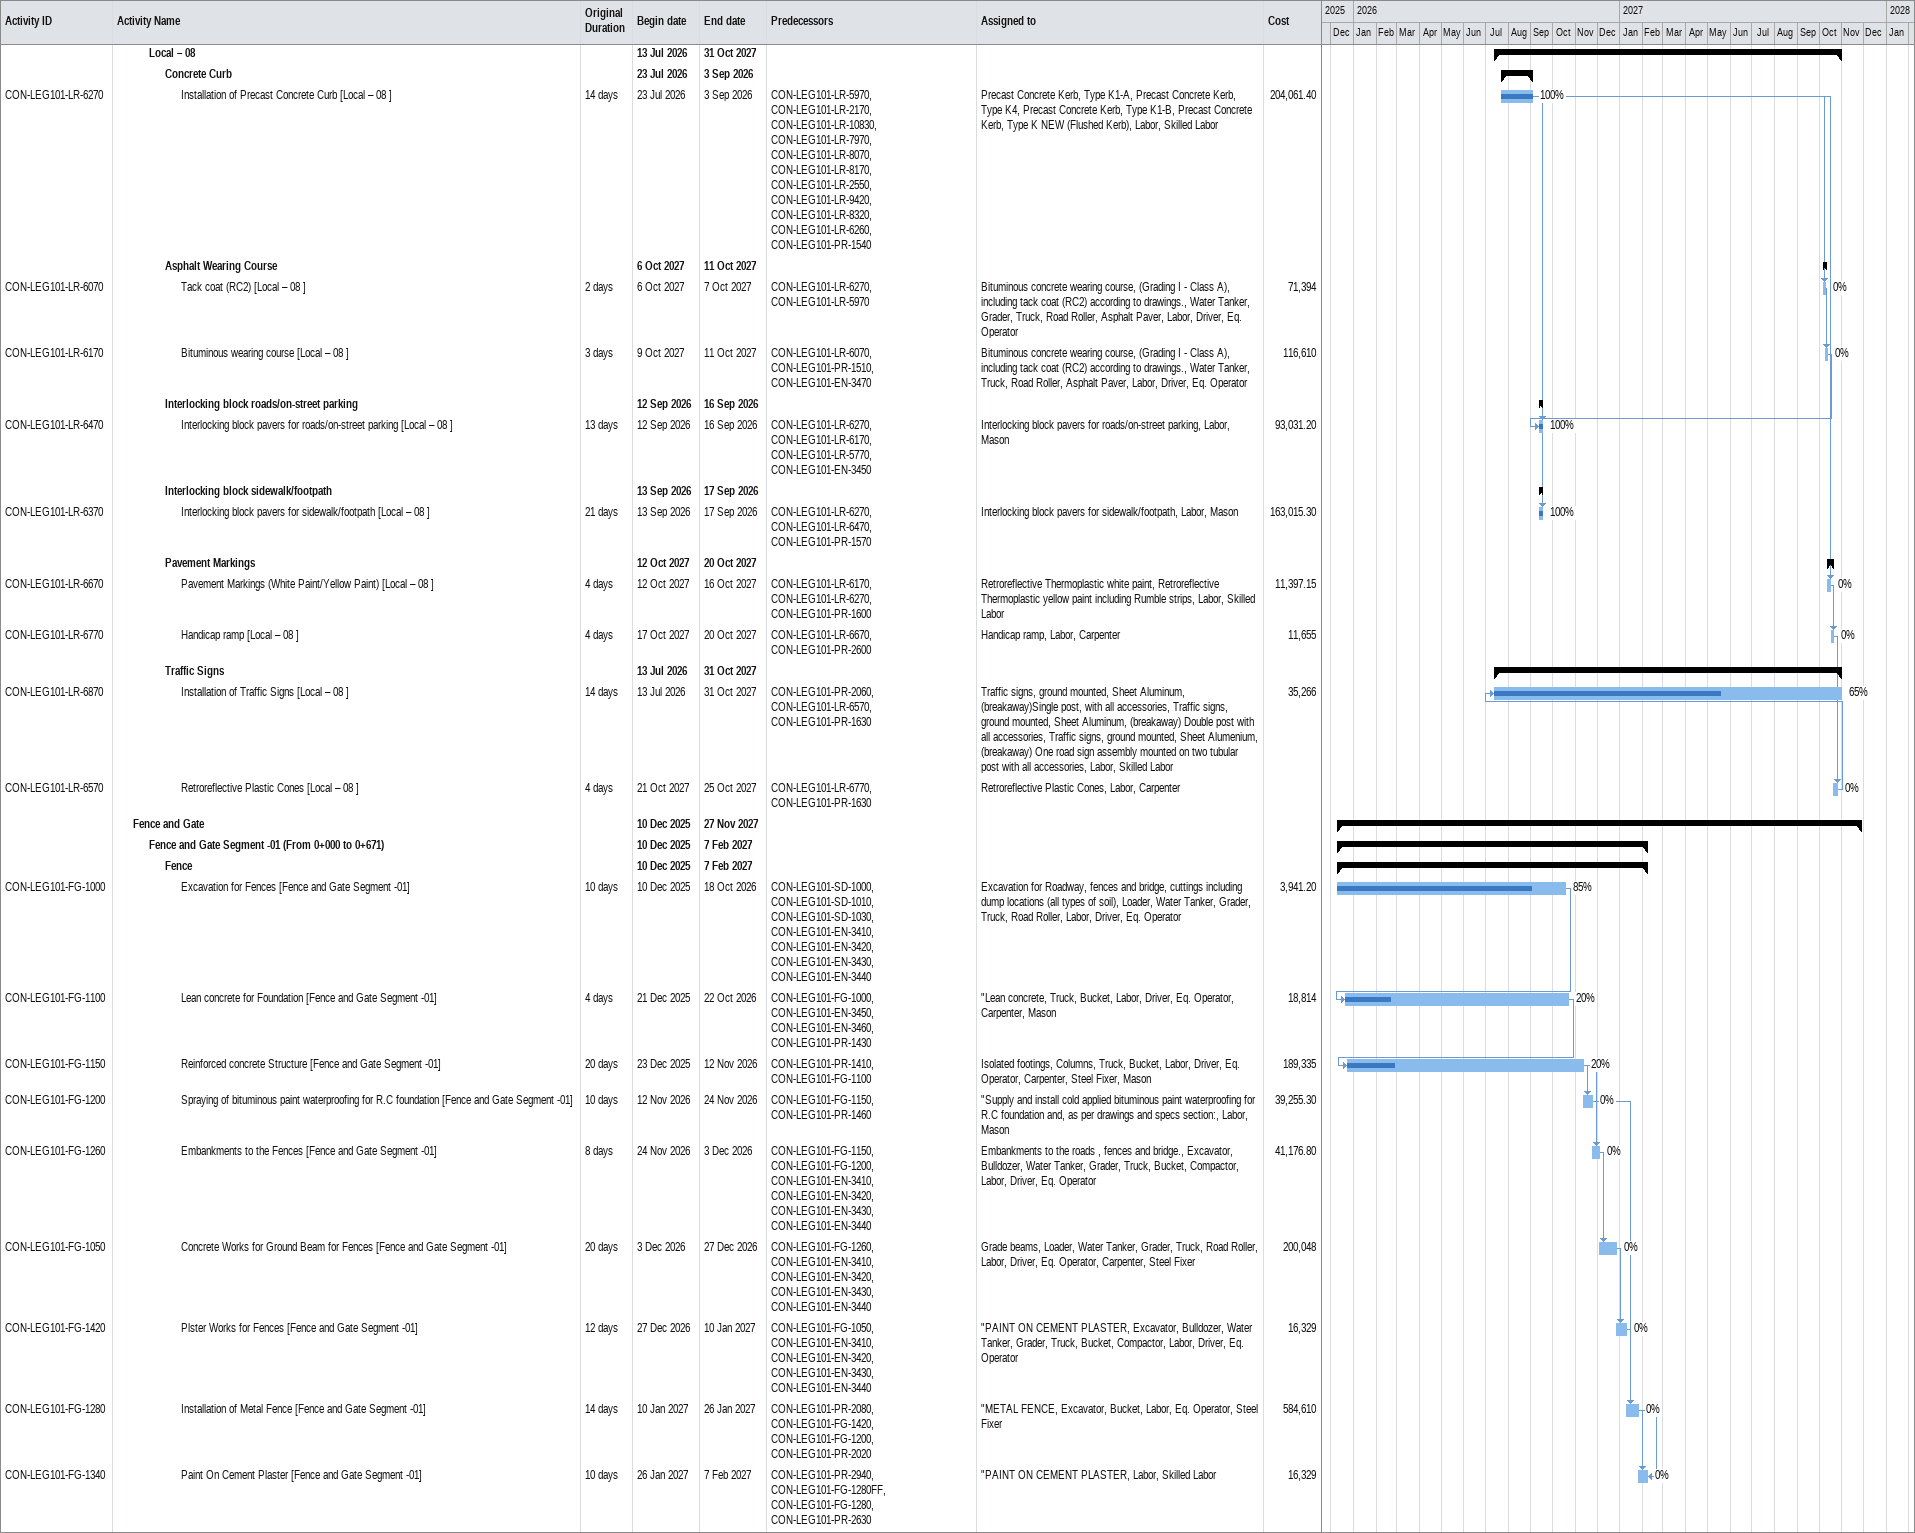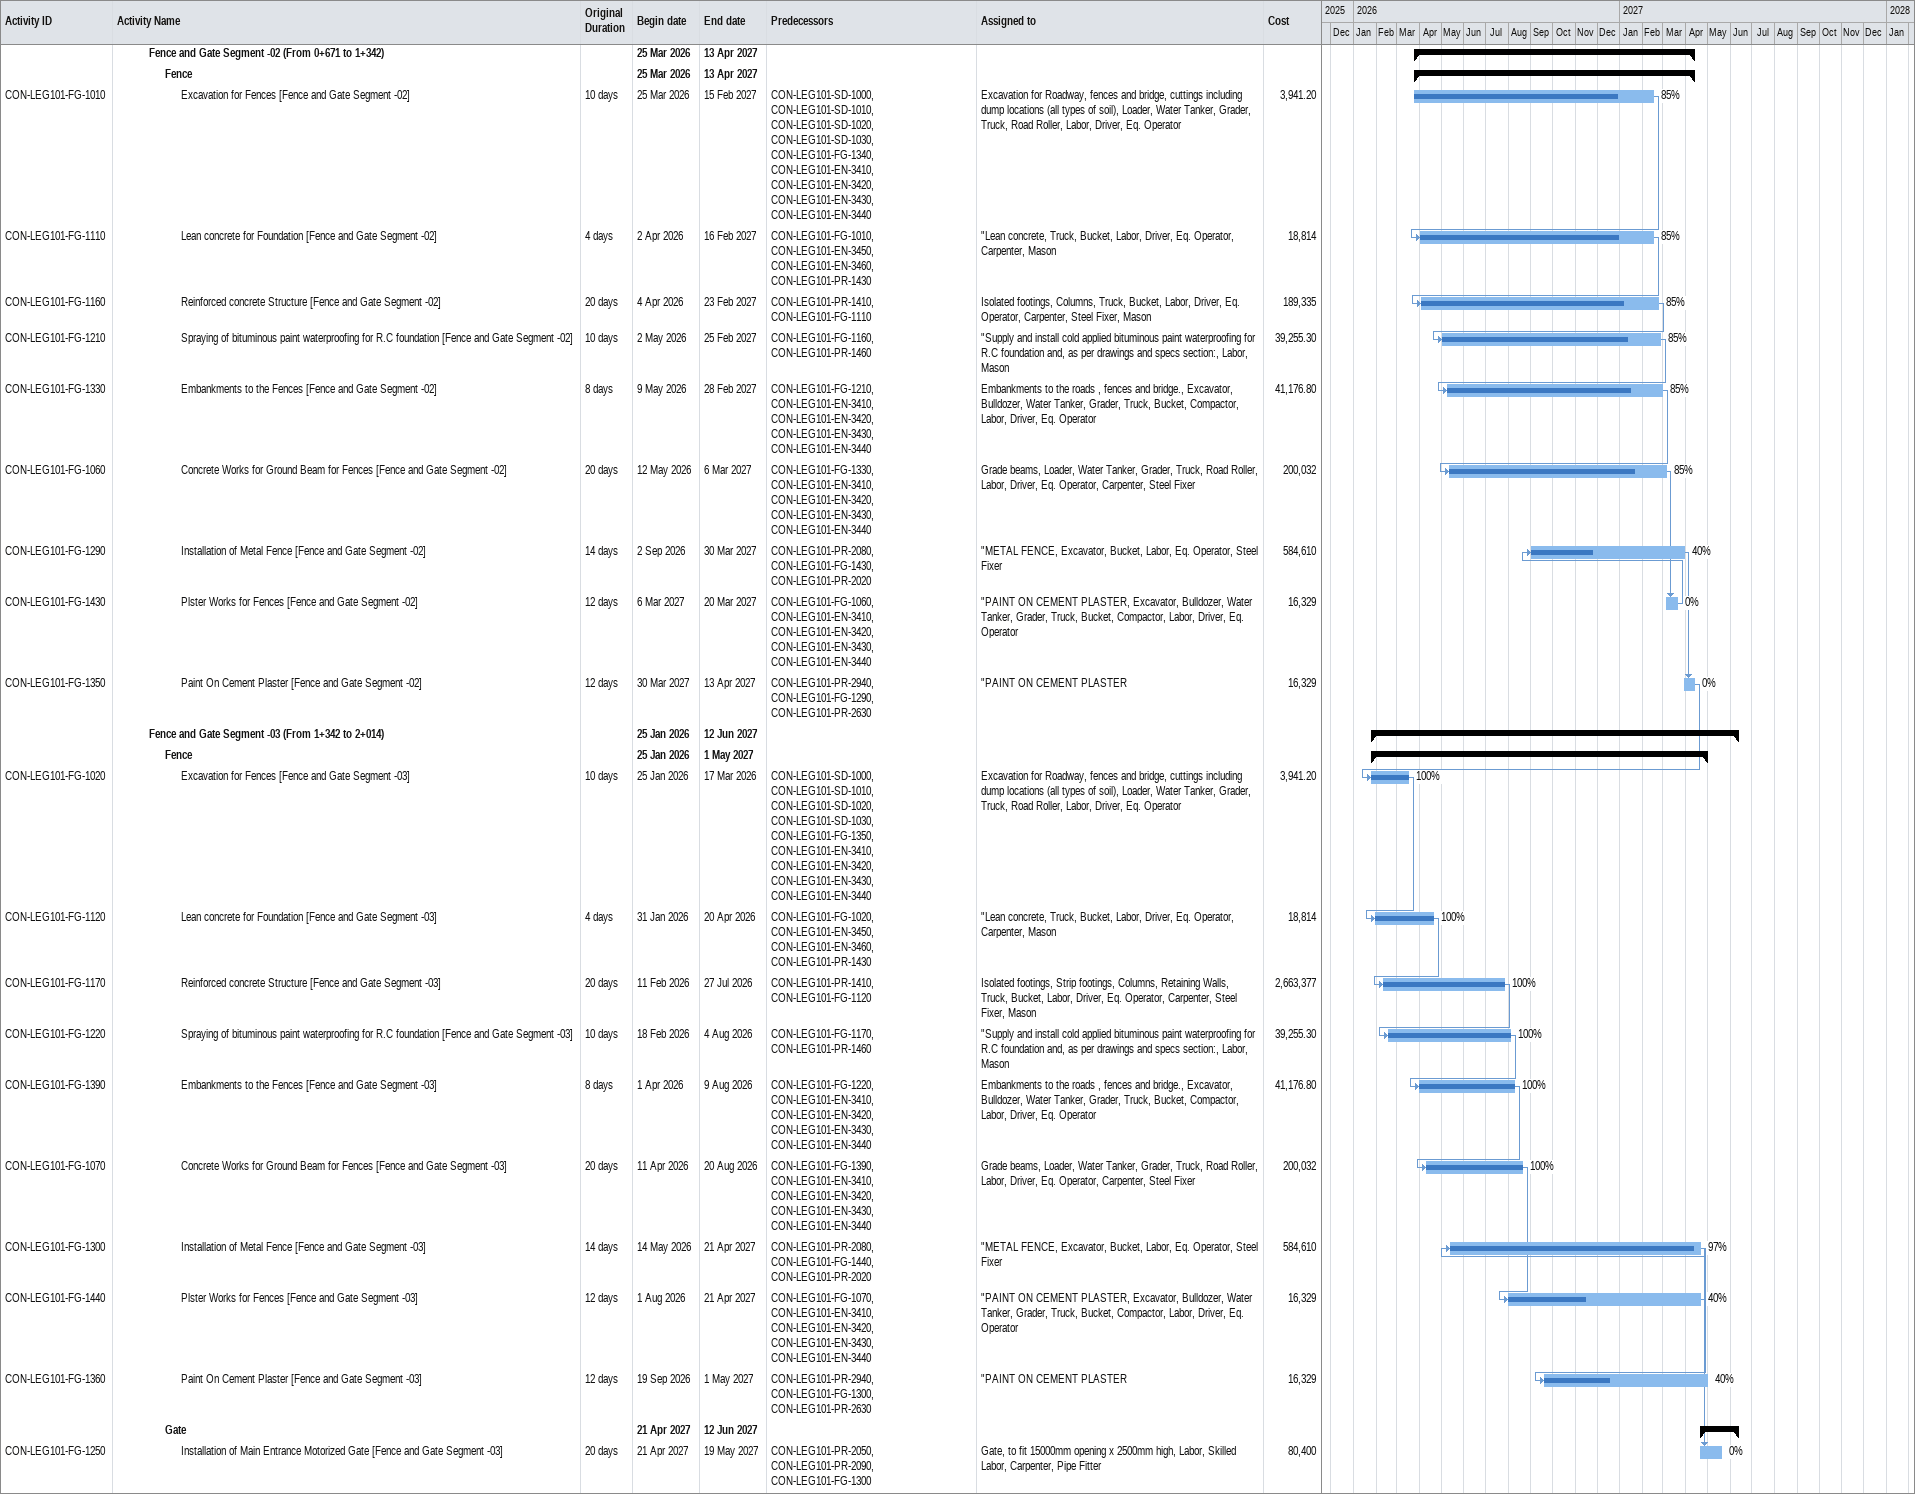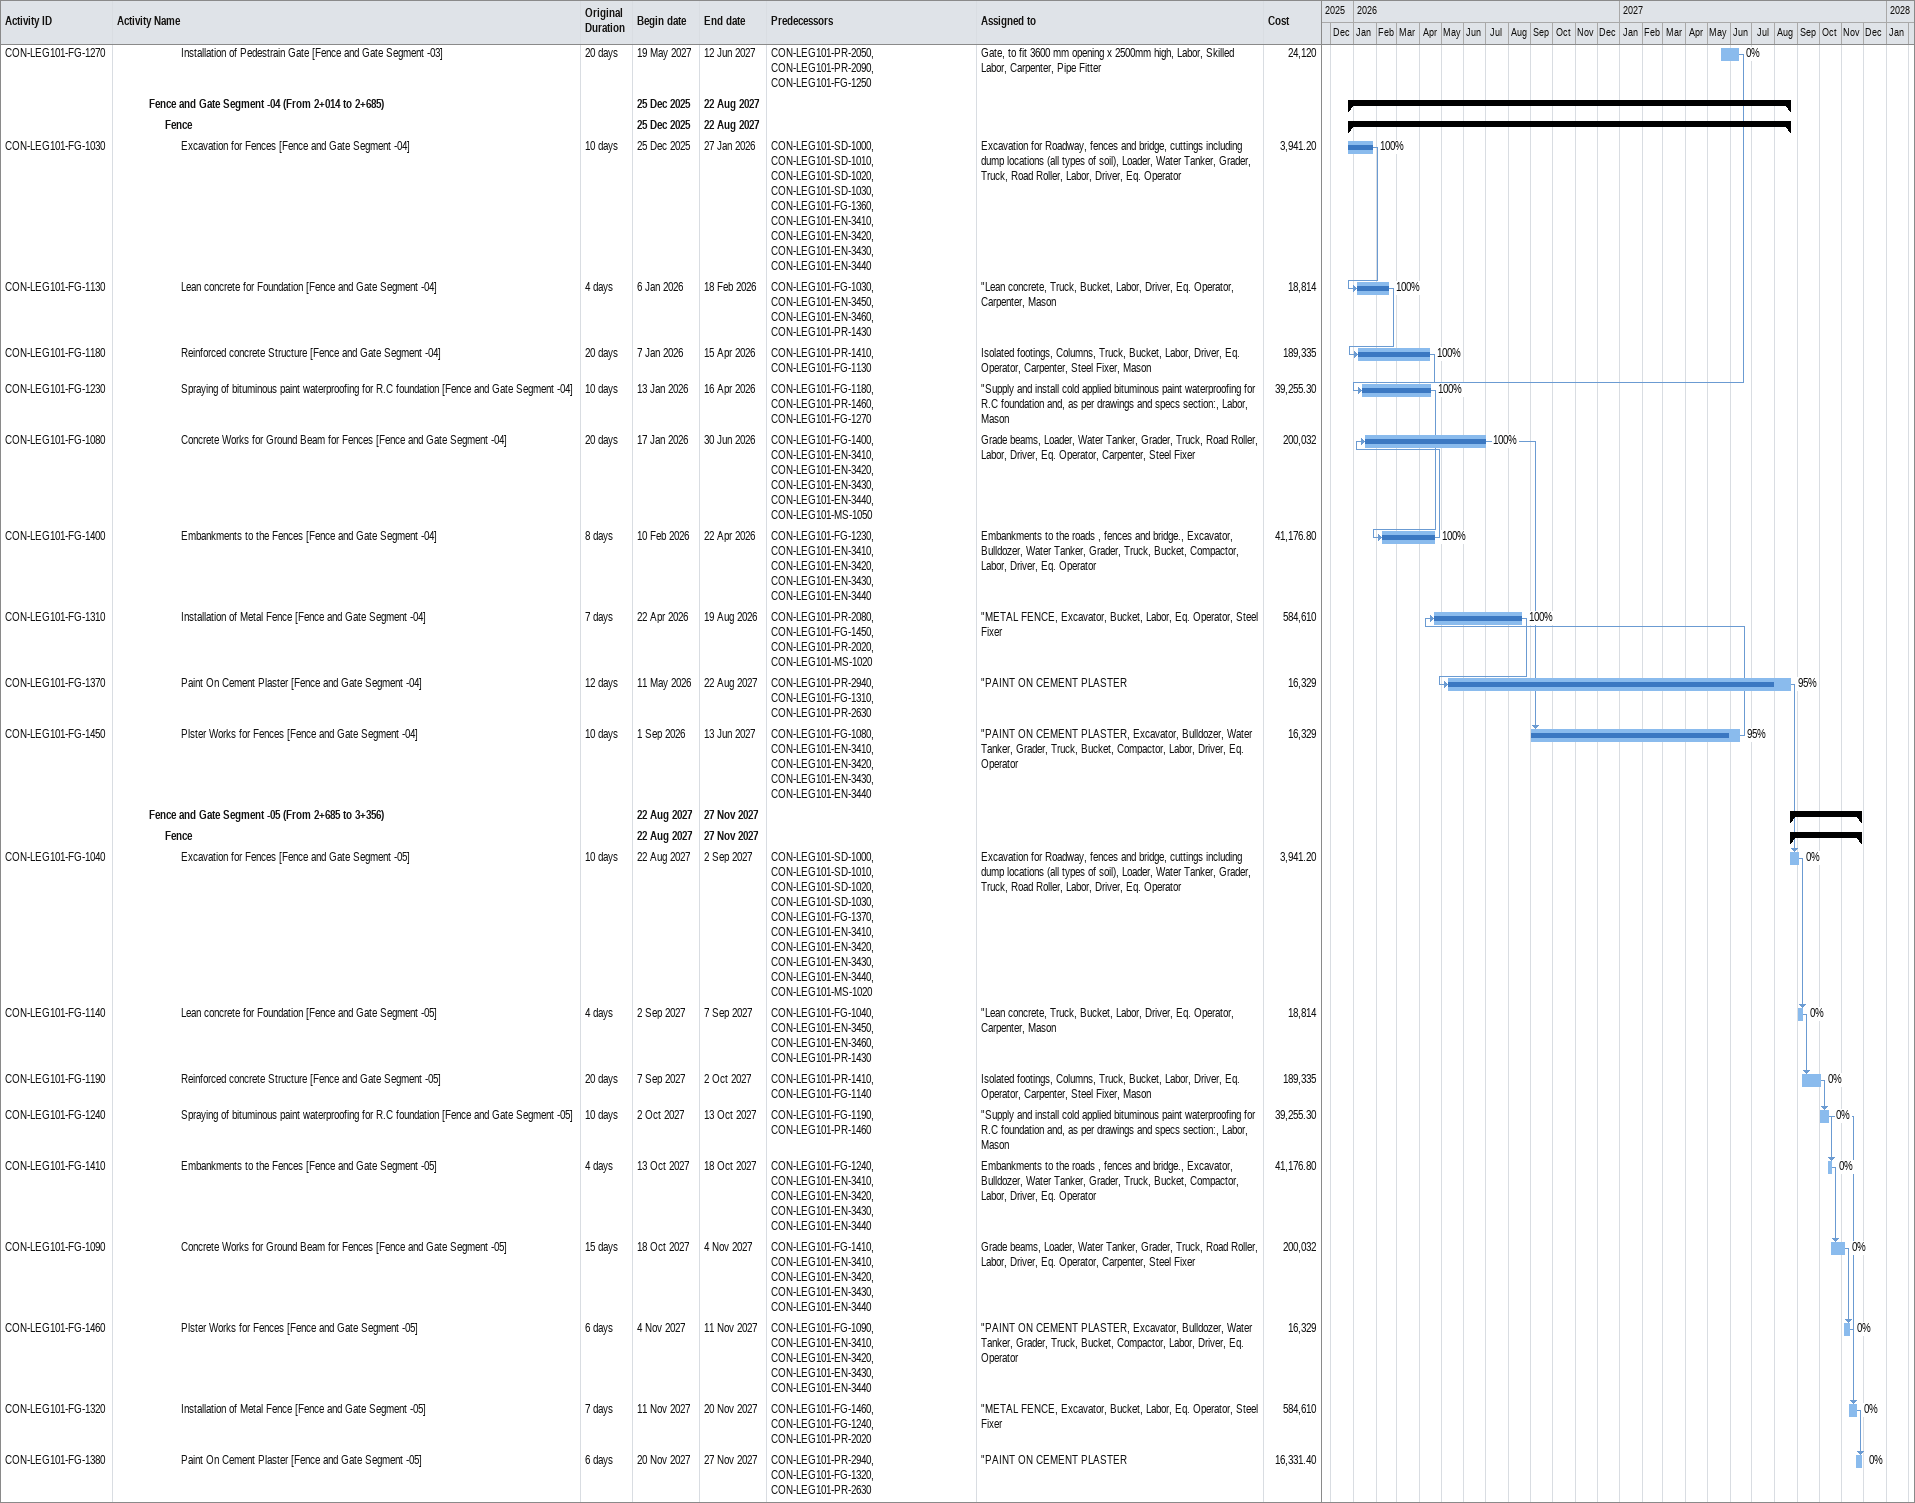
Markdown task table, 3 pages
| ID | Level | Task | Original duration | Start | Finish | Predecessors | Resources | % complete | Cost |
|---|---|---|---|---|---|---|---|---|---|
|  | 3 | **Local – 08** |  | 2026-07-13 | 2027-10-31 |  |  |  |  |
|  | 4 | **Concrete Curb** |  | 2026-07-23 | 2026-09-03 |  |  |  |  |
| CON-LEG101-LR-6270 | 5 | Installation of Precast Concrete Curb [Local – 08 ] | 14d | 2026-07-23 | 2026-09-03 | CON-LEG101-LR-5970, CON-LEG101-LR-2170, CON-LEG101-LR-10830, CON-LEG101-LR-7970, CON-LEG101-LR-8070, CON-LEG101-LR-8170, CON-LEG101-LR-2550, CON-LEG101-LR-9420, CON-LEG101-LR-8320, CON-LEG101-LR-6260, CON-LEG101-PR-1540 | Precast Concrete Kerb, Type K1-A, Precast Concrete Kerb, Type K4, Precast Concrete Kerb, Type K1-B, Precast Concrete Kerb, Type K NEW (Flushed Kerb), Labor, Skilled Labor | 100 | 204061.40 |
|  | 4 | **Asphalt Wearing Course** |  | 2027-10-06 | 2027-10-11 |  |  |  |  |
| CON-LEG101-LR-6070 | 5 | Tack coat (RC2) [Local – 08 ] | 2d | 2027-10-06 | 2027-10-07 | CON-LEG101-LR-6270, CON-LEG101-LR-5970 | Bituminous concrete wearing course, (Grading I - Class A), including tack coat (RC2) according to drawings., Water Tanker, Grader, Truck, Road Roller, Asphalt Paver, Labor, Driver, Eq. Operator | 0 | 71394 |
| CON-LEG101-LR-6170 | 5 | Bituminous wearing course [Local – 08 ] | 3d | 2027-10-09 | 2027-10-11 | CON-LEG101-LR-6070, CON-LEG101-PR-1510, CON-LEG101-EN-3470 | Bituminous concrete wearing course, (Grading I - Class A), including tack coat (RC2) according to drawings., Water Tanker, Truck, Road Roller, Asphalt Paver, Labor, Driver, Eq. Operator | 0 | 116610 |
|  | 4 | **Interlocking block roads/on-street parking** |  | 2026-09-12 | 2026-09-16 |  |  |  |  |
| CON-LEG101-LR-6470 | 5 | Interlocking block pavers for roads/on-street parking [Local – 08 ] | 13d | 2026-09-12 | 2026-09-16 | CON-LEG101-LR-6270, CON-LEG101-LR-6170, CON-LEG101-LR-5770, CON-LEG101-EN-3450 | Interlocking block pavers for roads/on-street parking, Labor, Mason | 100 | 93031.20 |
|  | 4 | **Interlocking block sidewalk/footpath** |  | 2026-09-13 | 2026-09-17 |  |  |  |  |
| CON-LEG101-LR-6370 | 5 | Interlocking block pavers for sidewalk/footpath [Local – 08 ] | 21d | 2026-09-13 | 2026-09-17 | CON-LEG101-LR-6270, CON-LEG101-LR-6470, CON-LEG101-PR-1570 | Interlocking block pavers for sidewalk/footpath, Labor, Mason | 100 | 163015.30 |
|  | 4 | **Pavement Markings** |  | 2027-10-12 | 2027-10-20 |  |  |  |  |
| CON-LEG101-LR-6670 | 5 | Pavement Markings (White Paint/Yellow Paint) [Local – 08 ] | 4d | 2027-10-12 | 2027-10-16 | CON-LEG101-LR-6170, CON-LEG101-LR-6270, CON-LEG101-PR-1600 | Retroreflective Thermoplastic white paint, Retroreflective Thermoplastic yellow paint including Rumble strips, Labor, Skilled Labor | 0 | 11397.15 |
| CON-LEG101-LR-6770 | 5 | Handicap ramp [Local – 08 ] | 4d | 2027-10-17 | 2027-10-20 | CON-LEG101-LR-6670, CON-LEG101-PR-2600 | Handicap ramp, Labor, Carpenter | 0 | 11655 |
|  | 4 | **Traffic Signs** |  | 2026-07-13 | 2027-10-31 |  |  |  |  |
| CON-LEG101-LR-6870 | 5 | Installation of Traffic Signs [Local – 08 ] | 14d | 2026-07-13 | 2027-10-31 | CON-LEG101-PR-2060, CON-LEG101-LR-6570, CON-LEG101-PR-1630 | Traffic signs, ground mounted, Sheet Aluminum, (breakaway)Single post, with all accessories, Traffic signs, ground mounted, Sheet Aluminum, (breakaway) Double post with all accessories, Traffic signs, ground mounted, Sheet Alumenium, (breakaway) One road sign assembly mounted on two tubular post with all accessories, Labor, Skilled Labor | 65 | 35266 |
| CON-LEG101-LR-6570 | 5 | Retroreflective Plastic Cones [Local – 08 ] | 4d | 2027-10-21 | 2027-10-25 | CON-LEG101-LR-6770, CON-LEG101-PR-1630 | Retroreflective Plastic Cones, Labor, Carpenter | 0 |  |
|  | 2 | **Fence and Gate** |  | 2025-12-10 | 2027-11-27 |  |  |  |  |
|  | 3 | **Fence and Gate Segment -01 (From 0+000 to 0+671)** |  | 2025-12-10 | 2027-02-07 |  |  |  |  |
|  | 4 | **Fence** |  | 2025-12-10 | 2027-02-07 |  |  |  |  |
| CON-LEG101-FG-1000 | 5 | Excavation for Fences [Fence and Gate Segment -01] | 10d | 2025-12-10 | 2026-10-18 | CON-LEG101-SD-1000, CON-LEG101-SD-1010, CON-LEG101-SD-1030, CON-LEG101-EN-3410, CON-LEG101-EN-3420, CON-LEG101-EN-3430, CON-LEG101-EN-3440 | Excavation for Roadway, fences and bridge, cuttings including dump locations (all types of soil), Loader, Water Tanker, Grader, Truck, Road Roller, Labor, Driver, Eq. Operator | 85 | 3941.20 |
| CON-LEG101-FG-1100 | 5 | Lean concrete for Foundation [Fence and Gate Segment -01] | 4d | 2025-12-21 | 2026-10-22 | CON-LEG101-FG-1000, CON-LEG101-EN-3450, CON-LEG101-EN-3460, CON-LEG101-PR-1430 | "Lean concrete, Truck, Bucket, Labor, Driver, Eq. Operator, Carpenter, Mason | 20 | 18814 |
| CON-LEG101-FG-1150 | 5 | Reinforced concrete Structure [Fence and Gate Segment -01] | 20d | 2025-12-23 | 2026-11-12 | CON-LEG101-PR-1410, CON-LEG101-FG-1100 | Isolated footings, Columns, Truck, Bucket, Labor, Driver, Eq. Operator, Carpenter, Steel Fixer, Mason | 20 | 189335 |
| CON-LEG101-FG-1200 | 5 | Spraying of bituminous paint waterproofing for R.C foundation [Fence and Gate Segment -01] | 10d | 2026-11-12 | 2026-11-24 | CON-LEG101-FG-1150, CON-LEG101-PR-1460 | "Supply and install cold applied bituminous paint waterproofing for R.C foundation and, as per drawings and specs section:, Labor, Mason | 0 | 39255.30 |
| CON-LEG101-FG-1260 | 5 | Embankments to the Fences [Fence and Gate Segment -01] | 8d | 2026-11-24 | 2026-12-03 | CON-LEG101-FG-1150, CON-LEG101-FG-1200, CON-LEG101-EN-3410, CON-LEG101-EN-3420, CON-LEG101-EN-3430, CON-LEG101-EN-3440 | Embankments to the roads , fences and bridge., Excavator, Bulldozer, Water Tanker, Grader, Truck, Bucket, Compactor, Labor, Driver, Eq. Operator | 0 | 41176.80 |
| CON-LEG101-FG-1050 | 5 | Concrete Works for Ground Beam for Fences [Fence and Gate Segment -01] | 20d | 2026-12-03 | 2026-12-27 | CON-LEG101-FG-1260, CON-LEG101-EN-3410, CON-LEG101-EN-3420, CON-LEG101-EN-3430, CON-LEG101-EN-3440 | Grade beams, Loader, Water Tanker, Grader, Truck, Road Roller, Labor, Driver, Eq. Operator, Carpenter, Steel Fixer | 0 | 200048 |
| CON-LEG101-FG-1420 | 5 | Plster Works for Fences [Fence and Gate Segment -01] | 12d | 2026-12-27 | 2027-01-10 | CON-LEG101-FG-1050, CON-LEG101-EN-3410, CON-LEG101-EN-3420, CON-LEG101-EN-3430, CON-LEG101-EN-3440 | "PAINT ON CEMENT PLASTER, Excavator, Bulldozer, Water Tanker, Grader, Truck, Bucket, Compactor, Labor, Driver, Eq. Operator | 0 | 16329 |
| CON-LEG101-FG-1280 | 5 | Installation of Metal Fence [Fence and Gate Segment -01] | 14d | 2027-01-10 | 2027-01-26 | CON-LEG101-PR-2080, CON-LEG101-FG-1420, CON-LEG101-FG-1200, CON-LEG101-PR-2020 | "METAL FENCE, Excavator, Bucket, Labor, Eq. Operator, Steel Fixer | 0 | 584610 |
| CON-LEG101-FG-1340 | 5 | Paint On Cement Plaster [Fence and Gate Segment -01] | 10d | 2027-01-26 | 2027-02-07 | CON-LEG101-PR-2940, CON-LEG101-FG-1280FF, CON-LEG101-FG-1280, CON-LEG101-PR-2630 | "PAINT ON CEMENT PLASTER, Labor, Skilled Labor | 0 | 16329 |
|  | 3 | **Fence and Gate Segment -02 (From 0+671 to 1+342)** |  | 2026-03-25 | 2027-04-13 |  |  |  |  |
|  | 4 | **Fence** |  | 2026-03-25 | 2027-04-13 |  |  |  |  |
| CON-LEG101-FG-1010 | 5 | Excavation for Fences [Fence and Gate Segment -02] | 10d | 2026-03-25 | 2027-02-15 | CON-LEG101-SD-1000, CON-LEG101-SD-1010, CON-LEG101-SD-1020, CON-LEG101-SD-1030, CON-LEG101-FG-1340, CON-LEG101-EN-3410, CON-LEG101-EN-3420, CON-LEG101-EN-3430, CON-LEG101-EN-3440 | Excavation for Roadway, fences and bridge, cuttings including dump locations (all types of soil), Loader, Water Tanker, Grader, Truck, Road Roller, Labor, Driver, Eq. Operator | 85 | 3941.20 |
| CON-LEG101-FG-1110 | 5 | Lean concrete for Foundation [Fence and Gate Segment -02] | 4d | 2026-04-02 | 2027-02-16 | CON-LEG101-FG-1010, CON-LEG101-EN-3450, CON-LEG101-EN-3460, CON-LEG101-PR-1430 | "Lean concrete, Truck, Bucket, Labor, Driver, Eq. Operator, Carpenter, Mason | 85 | 18814 |
| CON-LEG101-FG-1160 | 5 | Reinforced concrete Structure [Fence and Gate Segment -02] | 20d | 2026-04-04 | 2027-02-23 | CON-LEG101-PR-1410, CON-LEG101-FG-1110 | Isolated footings, Columns, Truck, Bucket, Labor, Driver, Eq. Operator, Carpenter, Steel Fixer, Mason | 85 | 189335 |
| CON-LEG101-FG-1210 | 5 | Spraying of bituminous paint waterproofing for R.C foundation [Fence and Gate Segment -02] | 10d | 2026-05-02 | 2027-02-25 | CON-LEG101-FG-1160, CON-LEG101-PR-1460 | "Supply and install cold applied bituminous paint waterproofing for R.C foundation and, as per drawings and specs section:, Labor, Mason | 85 | 39255.30 |
| CON-LEG101-FG-1330 | 5 | Embankments to the Fences [Fence and Gate Segment -02] | 8d | 2026-05-09 | 2027-02-28 | CON-LEG101-FG-1210, CON-LEG101-EN-3410, CON-LEG101-EN-3420, CON-LEG101-EN-3430, CON-LEG101-EN-3440 | Embankments to the roads , fences and bridge., Excavator, Bulldozer, Water Tanker, Grader, Truck, Bucket, Compactor, Labor, Driver, Eq. Operator | 85 | 41176.80 |
| CON-LEG101-FG-1060 | 5 | Concrete Works for Ground Beam for Fences [Fence and Gate Segment -02] | 20d | 2026-05-12 | 2027-03-06 | CON-LEG101-FG-1330, CON-LEG101-EN-3410, CON-LEG101-EN-3420, CON-LEG101-EN-3430, CON-LEG101-EN-3440 | Grade beams, Loader, Water Tanker, Grader, Truck, Road Roller, Labor, Driver, Eq. Operator, Carpenter, Steel Fixer | 85 | 200032 |
| CON-LEG101-FG-1290 | 5 | Installation of Metal Fence [Fence and Gate Segment -02] | 14d | 2026-09-02 | 2027-03-30 | CON-LEG101-PR-2080, CON-LEG101-FG-1430, CON-LEG101-PR-2020 | "METAL FENCE, Excavator, Bucket, Labor, Eq. Operator, Steel Fixer | 40 | 584610 |
| CON-LEG101-FG-1430 | 5 | Plster Works for Fences [Fence and Gate Segment -02] | 12d | 2027-03-06 | 2027-03-20 | CON-LEG101-FG-1060, CON-LEG101-EN-3410, CON-LEG101-EN-3420, CON-LEG101-EN-3430, CON-LEG101-EN-3440 | "PAINT ON CEMENT PLASTER, Excavator, Bulldozer, Water Tanker, Grader, Truck, Bucket, Compactor, Labor, Driver, Eq. Operator | 0 | 16329 |
| CON-LEG101-FG-1350 | 5 | Paint On Cement Plaster [Fence and Gate Segment -02] | 12d | 2027-03-30 | 2027-04-13 | CON-LEG101-PR-2940, CON-LEG101-FG-1290, CON-LEG101-PR-2630 | "PAINT ON CEMENT PLASTER | 0 | 16329 |
|  | 3 | **Fence and Gate Segment -03 (From 1+342 to 2+014)** |  | 2026-01-25 | 2027-06-12 |  |  |  |  |
|  | 4 | **Fence** |  | 2026-01-25 | 2027-05-01 |  |  |  |  |
| CON-LEG101-FG-1020 | 5 | Excavation for Fences [Fence and Gate Segment -03] | 10d | 2026-01-25 | 2026-03-17 | CON-LEG101-SD-1000, CON-LEG101-SD-1010, CON-LEG101-SD-1020, CON-LEG101-SD-1030, CON-LEG101-FG-1350, CON-LEG101-EN-3410, CON-LEG101-EN-3420, CON-LEG101-EN-3430, CON-LEG101-EN-3440 | Excavation for Roadway, fences and bridge, cuttings including dump locations (all types of soil), Loader, Water Tanker, Grader, Truck, Road Roller, Labor, Driver, Eq. Operator | 100 | 3941.20 |
| CON-LEG101-FG-1120 | 5 | Lean concrete for Foundation [Fence and Gate Segment -03] | 4d | 2026-01-31 | 2026-04-20 | CON-LEG101-FG-1020, CON-LEG101-EN-3450, CON-LEG101-EN-3460, CON-LEG101-PR-1430 | "Lean concrete, Truck, Bucket, Labor, Driver, Eq. Operator, Carpenter, Mason | 100 | 18814 |
| CON-LEG101-FG-1170 | 5 | Reinforced concrete Structure [Fence and Gate Segment -03] | 20d | 2026-02-11 | 2026-07-27 | CON-LEG101-PR-1410, CON-LEG101-FG-1120 | Isolated footings, Strip footings, Columns, Retaining Walls, Truck, Bucket, Labor, Driver, Eq. Operator, Carpenter, Steel Fixer, Mason | 100 | 2663377 |
| CON-LEG101-FG-1220 | 5 | Spraying of bituminous paint waterproofing for R.C foundation [Fence and Gate Segment -03] | 10d | 2026-02-18 | 2026-08-04 | CON-LEG101-FG-1170, CON-LEG101-PR-1460 | "Supply and install cold applied bituminous paint waterproofing for R.C foundation and, as per drawings and specs section:, Labor, Mason | 100 | 39255.30 |
| CON-LEG101-FG-1390 | 5 | Embankments to the Fences [Fence and Gate Segment -03] | 8d | 2026-04-01 | 2026-08-09 | CON-LEG101-FG-1220, CON-LEG101-EN-3410, CON-LEG101-EN-3420, CON-LEG101-EN-3430, CON-LEG101-EN-3440 | Embankments to the roads , fences and bridge., Excavator, Bulldozer, Water Tanker, Grader, Truck, Bucket, Compactor, Labor, Driver, Eq. Operator | 100 | 41176.80 |
| CON-LEG101-FG-1070 | 5 | Concrete Works for Ground Beam for Fences [Fence and Gate Segment -03] | 20d | 2026-04-11 | 2026-08-20 | CON-LEG101-FG-1390, CON-LEG101-EN-3410, CON-LEG101-EN-3420, CON-LEG101-EN-3430, CON-LEG101-EN-3440 | Grade beams, Loader, Water Tanker, Grader, Truck, Road Roller, Labor, Driver, Eq. Operator, Carpenter, Steel Fixer | 100 | 200032 |
| CON-LEG101-FG-1300 | 5 | Installation of Metal Fence [Fence and Gate Segment -03] | 14d | 2026-05-14 | 2027-04-21 | CON-LEG101-PR-2080, CON-LEG101-FG-1440, CON-LEG101-PR-2020 | "METAL FENCE, Excavator, Bucket, Labor, Eq. Operator, Steel Fixer | 97 | 584610 |
| CON-LEG101-FG-1440 | 5 | Plster Works for Fences [Fence and Gate Segment -03] | 12d | 2026-08-01 | 2027-04-21 | CON-LEG101-FG-1070, CON-LEG101-EN-3410, CON-LEG101-EN-3420, CON-LEG101-EN-3430, CON-LEG101-EN-3440 | "PAINT ON CEMENT PLASTER, Excavator, Bulldozer, Water Tanker, Grader, Truck, Bucket, Compactor, Labor, Driver, Eq. Operator | 40 | 16329 |
| CON-LEG101-FG-1360 | 5 | Paint On Cement Plaster [Fence and Gate Segment -03] | 12d | 2026-09-19 | 2027-05-01 | CON-LEG101-PR-2940, CON-LEG101-FG-1300, CON-LEG101-PR-2630 | "PAINT ON CEMENT PLASTER | 40 | 16329 |
|  | 4 | **Gate** |  | 2027-04-21 | 2027-06-12 |  |  |  |  |
| CON-LEG101-FG-1250 | 5 | Installation of Main Entrance Motorized Gate [Fence and Gate Segment -03] | 20d | 2027-04-21 | 2027-05-19 | CON-LEG101-PR-2050, CON-LEG101-PR-2090, CON-LEG101-FG-1300 | Gate, to fit 15000mm opening x 2500mm high, Labor, Skilled Labor, Carpenter, Pipe Fitter | 0 | 80400 |
| CON-LEG101-FG-1270 | 5 | Installation of Pedestrain Gate [Fence and Gate Segment -03] | 20d | 2027-05-19 | 2027-06-12 | CON-LEG101-PR-2050, CON-LEG101-PR-2090, CON-LEG101-FG-1250 | Gate, to fit 3600 mm opening x 2500mm high, Labor, Skilled Labor, Carpenter, Pipe Fitter | 0 | 24120 |
|  | 3 | **Fence and Gate Segment -04 (From 2+014 to 2+685)** |  | 2025-12-25 | 2027-08-22 |  |  |  |  |
|  | 4 | **Fence** |  | 2025-12-25 | 2027-08-22 |  |  |  |  |
| CON-LEG101-FG-1030 | 5 | Excavation for Fences [Fence and Gate Segment -04] | 10d | 2025-12-25 | 2026-01-27 | CON-LEG101-SD-1000, CON-LEG101-SD-1010, CON-LEG101-SD-1020, CON-LEG101-SD-1030, CON-LEG101-FG-1360, CON-LEG101-EN-3410, CON-LEG101-EN-3420, CON-LEG101-EN-3430, CON-LEG101-EN-3440 | Excavation for Roadway, fences and bridge, cuttings including dump locations (all types of soil), Loader, Water Tanker, Grader, Truck, Road Roller, Labor, Driver, Eq. Operator | 100 | 3941.20 |
| CON-LEG101-FG-1130 | 5 | Lean concrete for Foundation [Fence and Gate Segment -04] | 4d | 2026-01-06 | 2026-02-18 | CON-LEG101-FG-1030, CON-LEG101-EN-3450, CON-LEG101-EN-3460, CON-LEG101-PR-1430 | "Lean concrete, Truck, Bucket, Labor, Driver, Eq. Operator, Carpenter, Mason | 100 | 18814 |
| CON-LEG101-FG-1180 | 5 | Reinforced concrete Structure [Fence and Gate Segment -04] | 20d | 2026-01-07 | 2026-04-15 | CON-LEG101-PR-1410, CON-LEG101-FG-1130 | Isolated footings, Columns, Truck, Bucket, Labor, Driver, Eq. Operator, Carpenter, Steel Fixer, Mason | 100 | 189335 |
| CON-LEG101-FG-1230 | 5 | Spraying of bituminous paint waterproofing for R.C foundation [Fence and Gate Segment -04] | 10d | 2026-01-13 | 2026-04-16 | CON-LEG101-FG-1180, CON-LEG101-PR-1460, CON-LEG101-FG-1270 | "Supply and install cold applied bituminous paint waterproofing for R.C foundation and, as per drawings and specs section:, Labor, Mason | 100 | 39255.30 |
| CON-LEG101-FG-1080 | 5 | Concrete Works for Ground Beam for Fences [Fence and Gate Segment -04] | 20d | 2026-01-17 | 2026-06-30 | CON-LEG101-FG-1400, CON-LEG101-EN-3410, CON-LEG101-EN-3420, CON-LEG101-EN-3430, CON-LEG101-EN-3440, CON-LEG101-MS-1050 | Grade beams, Loader, Water Tanker, Grader, Truck, Road Roller, Labor, Driver, Eq. Operator, Carpenter, Steel Fixer | 100 | 200032 |
| CON-LEG101-FG-1400 | 5 | Embankments to the Fences [Fence and Gate Segment -04] | 8d | 2026-02-10 | 2026-04-22 | CON-LEG101-FG-1230, CON-LEG101-EN-3410, CON-LEG101-EN-3420, CON-LEG101-EN-3430, CON-LEG101-EN-3440 | Embankments to the roads , fences and bridge., Excavator, Bulldozer, Water Tanker, Grader, Truck, Bucket, Compactor, Labor, Driver, Eq. Operator | 100 | 41176.80 |
| CON-LEG101-FG-1310 | 5 | Installation of Metal Fence [Fence and Gate Segment -04] | 7d | 2026-04-22 | 2026-08-19 | CON-LEG101-PR-2080, CON-LEG101-FG-1450, CON-LEG101-PR-2020, CON-LEG101-MS-1020 | "METAL FENCE, Excavator, Bucket, Labor, Eq. Operator, Steel Fixer | 100 | 584610 |
| CON-LEG101-FG-1370 | 5 | Paint On Cement Plaster [Fence and Gate Segment -04] | 12d | 2026-05-11 | 2027-08-22 | CON-LEG101-PR-2940, CON-LEG101-FG-1310, CON-LEG101-PR-2630 | "PAINT ON CEMENT PLASTER | 95 | 16329 |
| CON-LEG101-FG-1450 | 5 | Plster Works for Fences [Fence and Gate Segment -04] | 10d | 2026-09-01 | 2027-06-13 | CON-LEG101-FG-1080, CON-LEG101-EN-3410, CON-LEG101-EN-3420, CON-LEG101-EN-3430, CON-LEG101-EN-3440 | "PAINT ON CEMENT PLASTER, Excavator, Bulldozer, Water Tanker, Grader, Truck, Bucket, Compactor, Labor, Driver, Eq. Operator | 95 | 16329 |
|  | 3 | **Fence and Gate Segment -05 (From 2+685 to 3+356)** |  | 2027-08-22 | 2027-11-27 |  |  |  |  |
|  | 4 | **Fence** |  | 2027-08-22 | 2027-11-27 |  |  |  |  |
| CON-LEG101-FG-1040 | 5 | Excavation for Fences [Fence and Gate Segment -05] | 10d | 2027-08-22 | 2027-09-02 | CON-LEG101-SD-1000, CON-LEG101-SD-1010, CON-LEG101-SD-1020, CON-LEG101-SD-1030, CON-LEG101-FG-1370, CON-LEG101-EN-3410, CON-LEG101-EN-3420, CON-LEG101-EN-3430, CON-LEG101-EN-3440, CON-LEG101-MS-1020 | Excavation for Roadway, fences and bridge, cuttings including dump locations (all types of soil), Loader, Water Tanker, Grader, Truck, Road Roller, Labor, Driver, Eq. Operator | 0 | 3941.20 |
| CON-LEG101-FG-1140 | 5 | Lean concrete for Foundation [Fence and Gate Segment -05] | 4d | 2027-09-02 | 2027-09-07 | CON-LEG101-FG-1040, CON-LEG101-EN-3450, CON-LEG101-EN-3460, CON-LEG101-PR-1430 | "Lean concrete, Truck, Bucket, Labor, Driver, Eq. Operator, Carpenter, Mason | 0 | 18814 |
| CON-LEG101-FG-1190 | 5 | Reinforced concrete Structure [Fence and Gate Segment -05] | 20d | 2027-09-07 | 2027-10-02 | CON-LEG101-PR-1410, CON-LEG101-FG-1140 | Isolated footings, Columns, Truck, Bucket, Labor, Driver, Eq. Operator, Carpenter, Steel Fixer, Mason | 0 | 189335 |
| CON-LEG101-FG-1240 | 5 | Spraying of bituminous paint waterproofing for R.C foundation [Fence and Gate Segment -05] | 10d | 2027-10-02 | 2027-10-13 | CON-LEG101-FG-1190, CON-LEG101-PR-1460 | "Supply and install cold applied bituminous paint waterproofing for R.C foundation and, as per drawings and specs section:, Labor, Mason | 0 | 39255.30 |
| CON-LEG101-FG-1410 | 5 | Embankments to the Fences [Fence and Gate Segment -05] | 4d | 2027-10-13 | 2027-10-18 | CON-LEG101-FG-1240, CON-LEG101-EN-3410, CON-LEG101-EN-3420, CON-LEG101-EN-3430, CON-LEG101-EN-3440 | Embankments to the roads , fences and bridge., Excavator, Bulldozer, Water Tanker, Grader, Truck, Bucket, Compactor, Labor, Driver, Eq. Operator | 0 | 41176.80 |
| CON-LEG101-FG-1090 | 5 | Concrete Works for Ground Beam for Fences [Fence and Gate Segment -05] | 15d | 2027-10-18 | 2027-11-04 | CON-LEG101-FG-1410, CON-LEG101-EN-3410, CON-LEG101-EN-3420, CON-LEG101-EN-3430, CON-LEG101-EN-3440 | Grade beams, Loader, Water Tanker, Grader, Truck, Road Roller, Labor, Driver, Eq. Operator, Carpenter, Steel Fixer | 0 | 200032 |
| CON-LEG101-FG-1460 | 5 | Plster Works for Fences [Fence and Gate Segment -05] | 6d | 2027-11-04 | 2027-11-11 | CON-LEG101-FG-1090, CON-LEG101-EN-3410, CON-LEG101-EN-3420, CON-LEG101-EN-3430, CON-LEG101-EN-3440 | "PAINT ON CEMENT PLASTER, Excavator, Bulldozer, Water Tanker, Grader, Truck, Bucket, Compactor, Labor, Driver, Eq. Operator | 0 | 16329 |
| CON-LEG101-FG-1320 | 5 | Installation of Metal Fence [Fence and Gate Segment -05] | 7d | 2027-11-11 | 2027-11-20 | CON-LEG101-FG-1460, CON-LEG101-FG-1240, CON-LEG101-PR-2020 | "METAL FENCE, Excavator, Bucket, Labor, Eq. Operator, Steel Fixer | 0 | 584610 |
| CON-LEG101-FG-1380 | 5 | Paint On Cement Plaster [Fence and Gate Segment -05] | 6d | 2027-11-20 | 2027-11-27 | CON-LEG101-PR-2940, CON-LEG101-FG-1320, CON-LEG101-PR-2630 | "PAINT ON CEMENT PLASTER | 0 | 16331.40 |
